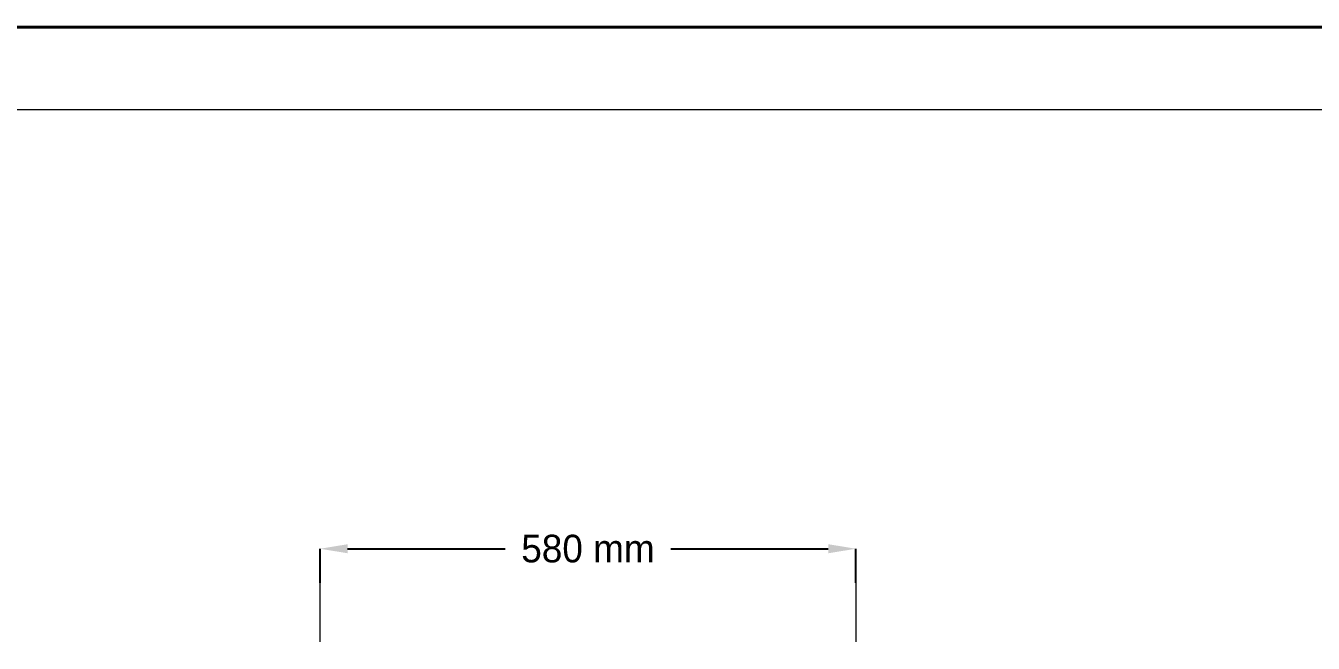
# Model space of a CAD drawing. Extents: x -2.4 to 13.4, y -16 to -5.
# Drawn here: x 4.06 to 8.721, y -7.214 to -4.979 of the extents above; entities that cross this region are included whole.
import ezdxf

# ---------------------------------------------------------------- set-up
doc = ezdxf.new("R2010")
doc.units = 0
doc.header["$MEASUREMENT"] = 0
doc.dimstyles.get("Standard").update_dxf_attribs({"dimtxt": 0.1, "dimasz": 0.1, "dimexe": 1.25, "dimexo": 0.625, "dimtad": 1, "dimtih": 1, "dimtxsty": 'Standard', "dimcen": 2.5, "dimazin": 3, "dimtfac": 1, "dimtmove": 0, "dimatfit": 3})

# ---------------------------------------------------------------- blocks, each defined once
blk = doc.blocks.new('_CLOSEDFILLED')
at = {"color": 0, "linetype": 'BYBLOCK'}
blk.add_solid([(-1, 0.164), (0, 0), (-1, -0.164)], dxfattribs=at)
blk = doc.blocks.new('*D9')
for p, q in [((5.1253, -6.9955), (5.1253, -6.8718)), ((5.2253, -6.8718), (5.7953, -6.8718)), ((6.3953, -6.8718), (6.9653, -6.8718)), ((7.0653, -6.9955), (7.0653, -6.8718))]:
    blk.add_line(p, q)
at = {"layer": 'Defpoints'}
for p in [(5.1253, -6.8718), (5.1253, -6.9955), (7.0653, -6.9955)]:
    blk.add_point(p, dxfattribs=at)
at = {"xscale": 0.1, "yscale": 0.1, "rotation": 180}
blk.add_blockref('_CLOSEDFILLED', (5.1253, -6.8718), dxfattribs=at)
at = {"xscale": 0.1, "yscale": 0.1}
blk.add_blockref('_CLOSEDFILLED', (7.0653, -6.8718), dxfattribs=at)
at = {"insert": (6.0953, -6.8718), "char_height": 0.1, "attachment_point": 5}
blk.add_mtext('580 mm', dxfattribs=at)

msp = doc.modelspace()

# ---------------------------------------------------------------- linework, layer by layer
at = {"color": 0}
for points, const_width in [([(13.377, -4.9838), (-2.4213, -4.9838), (-2.4213, -15.9672), (13.377, -15.9672), (13.377, -4.9838)], 0.01), ([(10.8087, -5.2821), (-2.123, -5.2821), (-2.123, -15.6705), (10.8087, -15.6705), (10.8087, -5.2821)], 0.005)]:
    msp.add_lwpolyline(points, close=True, dxfattribs=dict(at, const_width=const_width))
at = {"color": 0, "const_width": 0.005}
for points in [[(5.1253, -7.2089), (5.1253, -6.9955)], [(7.0653, -7.2089), (7.0653, -6.9955)]]:
    msp.add_lwpolyline(points, dxfattribs=at)

# ---------------------------------------------------------------- dimensions: what is measured, and where the dimension line sits
at = {"linetype": 'Continuous'}
dim = msp.add_linear_dim(base=(5.1253, -6.8718), p1=(5.1253, -6.9955), p2=(7.0653, -6.9955), text='580 mm', dimstyle='Standard', dxfattribs=at)
dim.commit()
dim.dimension.update_dxf_attribs({"geometry": '*D9', "text_midpoint": (6.0953, -6.8718)})

doc.saveas('drawing.dxf')
